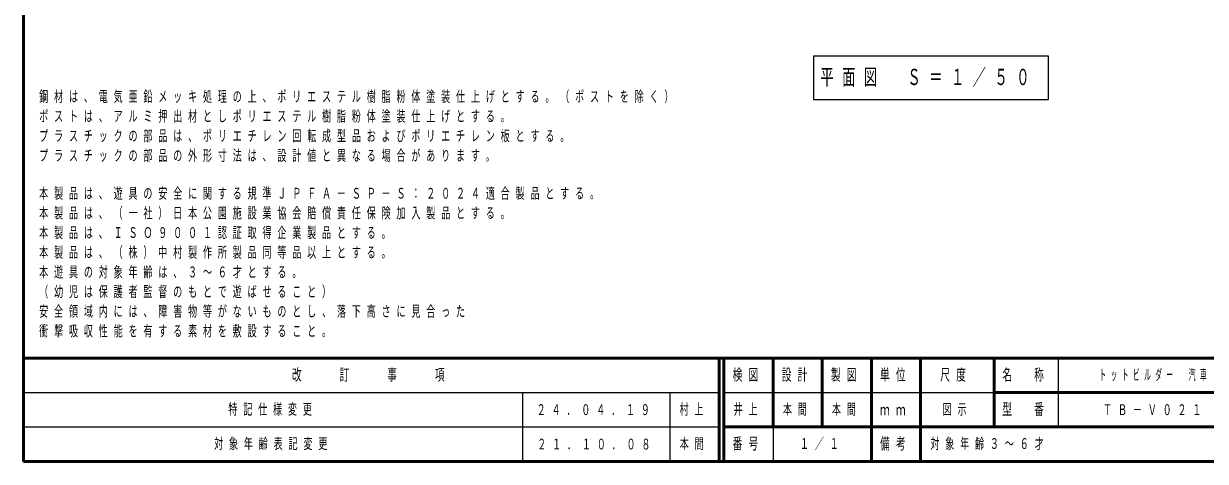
# Model space of a CAD drawing. Units: millimetres on the paper, scale 1:50. Extents: x -385 to 0, y -594 to 267.
# Drawn here: x -385 to -144.5, y 0 to 89 of the extents above; entities that cross this region are included whole.
import ezdxf

# ---------------------------------------------------------------- set-up
doc = ezdxf.new("R2010")
doc.units = ezdxf.units.MM
doc.layers.add('LY_1', color=140, linetype='Continuous', lineweight=50)
doc.styles.add('ＭＳ ゴシック', font='')
doc.styles.get('ＭＳ ゴシック').set_extended_font_data('MS Gothic')

msp = doc.modelspace()

# ---------------------------------------------------------------- linework, layer by layer
at = {"layer": 'LY_1', "color": 7}
for p, q in [((-385, 267), (-385, 0)), ((-385, 21), (0, 21)), ((-385, 0), (0, 0))]:
    msp.add_line(p, q, dxfattribs=at)
at = {"layer": 'LY_1', "color": 7, "lineweight": 13}
for p, q in [((-224.275, 82.39), (-224.275, 73.59)), ((-176.475, 82.39), (-224.275, 82.39)), ((-176.475, 73.59), (-176.475, 82.39)), ((-224.275, 73.59), (-176.475, 73.59)), ((-174.5, 21), (-174.5, 7)), ((-385, 14), (-243.5, 14)), ((-283.5, 14), (-283.5, 0)), ((-253.5, 14), (-253.5, 0)), ((-242.5, 14), (-187.5, 14)), ((-385, 7), (-243.5, 7)), ((-232.5, 7), (-232.5, 0))]:
    msp.add_line(p, q, dxfattribs=at)
at = {"layer": 'LY_1'}
for p, q in [((-243.5, 21), (-243.5, 0)), ((-242.5, 21), (-242.5, 0)), ((-232.5, 21), (-232.5, 7)), ((-222.5, 21), (-222.5, 7)), ((-212.5, 21), (-212.5, 0)), ((-202.5, 21), (-202.5, 7)), ((-187.5, 21), (-187.5, 7)), ((-187.5, 14), (-70, 14)), ((-242.5, 7), (0, 7)), ((-202.5, 7), (-202.5, 0))]:
    msp.add_line(p, q, dxfattribs=at)

# ---------------------------------------------------------------- texts
at = {"layer": 'LY_1', "color": 7, "style": 'ＭＳ ゴシック'}
for s, insert, char_height, attachment_point in [('\\T1.64;\\W0.6;平面図\u3000Ｓ＝１／５０', (-222.875, 77.99), 3.299, 4), ('\\T1.64;\\W0.6;鋼材は、電気亜鉛メッキ処理の上、ポリエステル樹脂粉体塗装仕上げとする。（ポストを除く）', (-381.84, 75.322), 2.199, 1), ('\\T1.64;\\W0.6;ポストは、アルミ押出材としポリエステル樹脂粉体塗装仕上げとする。', (-381.84, 71.322), 2.199, 1), ('\\T1.64;\\W0.6;プラスチックの部品は、ポリエチレン回転成型品およびポリエチレン板とする。', (-381.84, 67.322), 2.199, 1), ('\\T1.64;\\W0.6;プラスチックの部品の外形寸法は、設計値と異なる場合があります。', (-381.84, 63.322), 2.199, 1), ('\\T1.64;\\W0.6;本製品は、遊具の安全に関する規準ＪＰＦＡ－ＳＰ－Ｓ：２０２４適合製品とする。', (-381.84, 55.633), 2.199, 1), ('\\T1.64;\\W0.6;本製品は、（一社）日本公園施設業協会賠償責任保険加入製品とする。', (-381.84, 51.633), 2.199, 1), ('\\T1.64;\\W0.6;本製品は、ＩＳＯ９００１認証取得企業製品とする。', (-381.84, 47.633), 2.199, 1), ('\\T1.64;\\W0.6;本製品は、（株）中村製作所製品同等品以上とする。', (-381.84, 43.633), 2.199, 1), ('\\T1.64;\\W0.6;本遊具の対象年齢は、３～６才とする。', (-381.84, 39.633), 2.199, 1), ('\\T1.64;\\W0.6;（幼児は保護者監督のもとで遊ばせること）', (-381.84, 35.633), 2.199, 1), ('\\T1.64;\\W0.6;安全領域内には、障害物等がないものとし、落下高さに見合った', (-381.84, 31.633), 2.199, 1), ('\\T1.64;\\W0.6;衝撃吸収性能を有する素材を敷設すること。', (-381.84, 27.633), 2.199, 1), ('\\T1.64;\\W0.6;改\u3000\u3000訂\u3000\u3000事\u3000\u3000項', (-314.25, 17.5), 2.346, 5), ('\\T1.64;\\W0.6;検図', (-237.5, 17.5), 2.346, 5), ('\\T1.64;\\W0.6;設計', (-227.5, 17.5), 2.346, 5), ('\\T1.64;\\W0.6;製図', (-217.5, 17.5), 2.346, 5), ('\\T1.64;\\W0.6;単位', (-207.5, 17.5), 2.346, 5), ('\\T1.64;\\W0.6;尺度', (-195.25, 17.5), 2.346, 5), ('\\T1.64;\\W0.6;名\u3000称', (-181, 17.5), 2.346, 5), ('\\T1.64;\\W0.45;トットビルダー\u3000汽車', (-154.75, 17.5), 2.199, 5), ('\\T1.64;\\W0.6;特記仕様変更', (-334.25, 10.5), 2.199, 5), ('\\T1.64;\\W0.6;村上', (-248.5, 10.5), 2.199, 5), ('\\T1.64;\\W0.6;井上', (-237.5, 10.5), 2.199, 5), ('\\T1.64;\\W0.6;本間', (-230.5, 10.5), 2.199, 4), ('\\T1.64;\\W0.6;本間', (-217.5, 10.5), 2.199, 5), ('\\T1.64;\\W0.6;型\u3000番', (-181, 10.5), 2.346, 5), ('\\T1.64;\\W0.6;２４．０４．１９', (-268.5, 10.5), 2.199, 5), ('\\T1.64;\\W0.6;ｍｍ', (-207.5, 10.5), 2.346, 5), ('\\T1.64;\\W0.6;図示', (-198, 10.5), 2.199, 4), ('\\T1.64;\\W0.6;ＴＢ－Ｖ０２１', (-154.75, 10.5), 2.199, 5), ('\\T1.64;\\W0.6;対象年齢表記変更', (-346.25, 3.5), 2.199, 4), ('\\T1.64;\\W0.6;本間', (-251.5, 3.5), 2.199, 4), ('\\T1.64;\\W0.6;番号', (-237.5, 3.5), 2.346, 5), ('\\T1.64;\\W0.6;１／１', (-222.5, 3.5), 2.199, 5), ('\\T1.64;\\W0.6;備考', (-207.5, 3.5), 2.346, 5), ('\\T1.64;\\W0.6;対象年齢３～６才', (-200.5, 3.5), 2.199, 4), ('\\T1.64;\\W0.6;２１．１０．０８', (-280.5, 3.5), 2.199, 4)]:
    msp.add_mtext(s, dxfattribs=dict(at, insert=insert, char_height=char_height, attachment_point=attachment_point))

doc.saveas('drawing.dxf')
